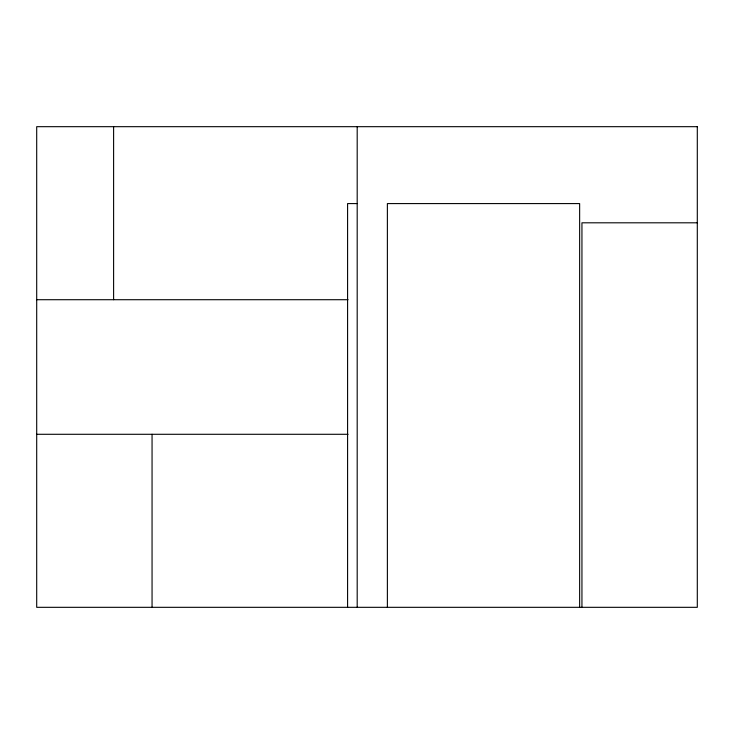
<?xml version="1.0" encoding="UTF-8"?>
<svg xmlns="http://www.w3.org/2000/svg" width="734" height="734" viewBox="0 0 734 734"><rect width="100%" height="100%" fill="white"/><g stroke="black" fill="none" stroke-linecap="round" stroke-linejoin="round"><path stroke-width="1.1" d="M357.192 203.584L347.586 203.584L347.586 607.321M697.3 222.806L581.943 222.806L581.943 607.321M36.7 299.711L348.054 299.711M36.7 434.289L348.072 434.289M579.64 607.321L579.64 203.584L387.378 203.584L387.378 607.321M357.192 126.679L357.192 607.321M152.057 434.289L152.057 607.321M113.605 126.679L113.605 299.711M697.3 126.679L36.7 126.679L36.7 607.321L697.3 607.321L697.3 126.679"/></g></svg>
